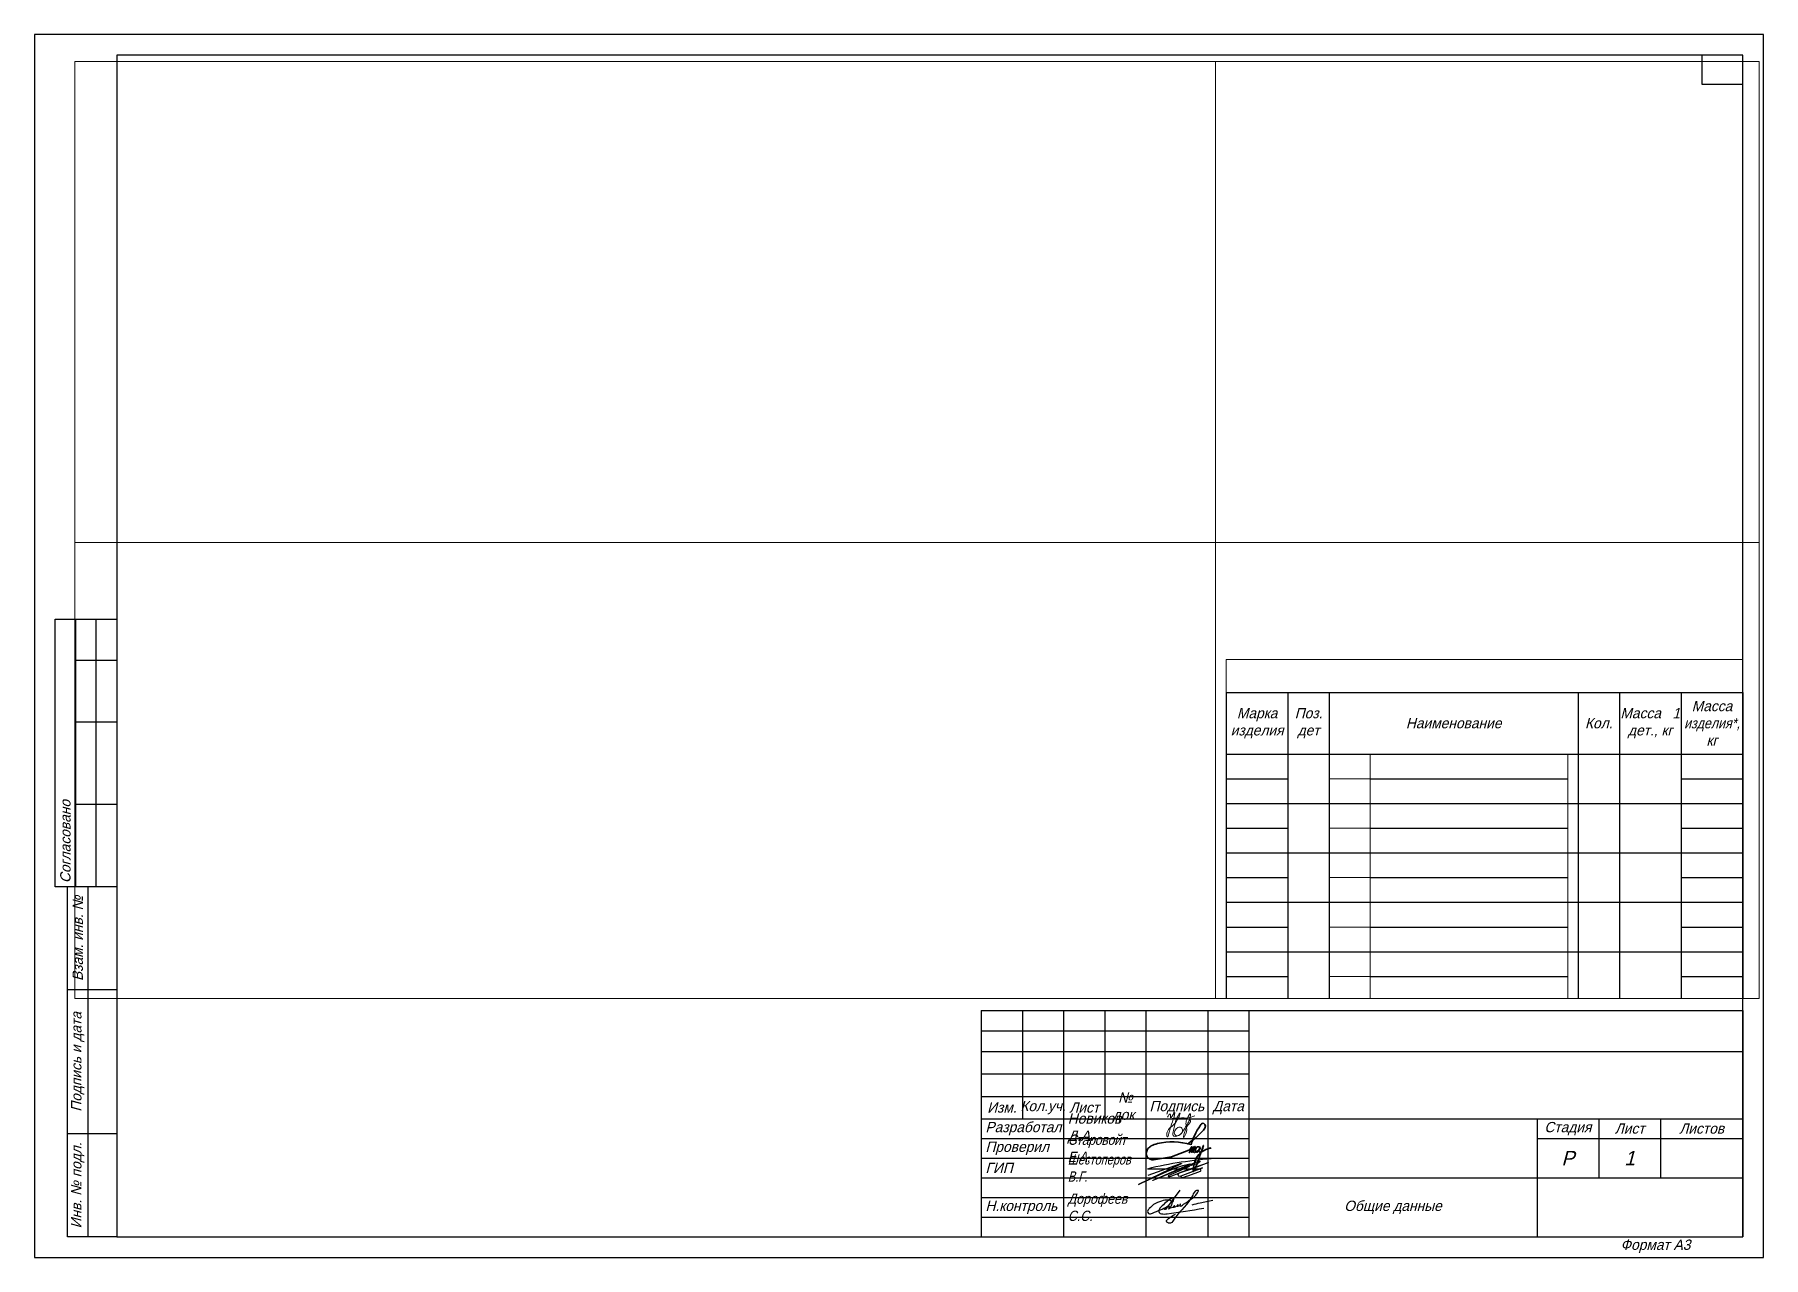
# Paper-space layout 'Готовое' of a CAD drawing. Header units: millimetres. Extents: x 111 to 531, y -59 to 238.
# The model-space entities are those that its viewports show. They can reach past a viewport. Long polylines and large blocks are cut down to what shows.
import ezdxf

# ---------------------------------------------------------------- set-up
doc = ezdxf.new("R2010")
doc.units = ezdxf.units.MM
for name, color, linetype, lineweight in [('Основные', 5, 'Continuous', 30), ('Текст с', 7, 'Continuous', 18), ('Факсимиле', 7, 'Continuous', 30), ('Шриховка', 7, 'Continuous', 9)]:
    doc.layers.add(name, color=color, linetype=linetype, lineweight=lineweight)
for name, color, linetype in [('ТаБлица', 5, 'Continuous'), ('ТаБлица1', 84, 'Continuous'), ('Текст заголовков', 142, 'Continuous')]:
    doc.layers.add(name, color=color, linetype=linetype)
doc.styles.add('$ICmit_2.5', font='mipgost.shx', dxfattribs={"oblique": 15, "height": 2.5})
doc.styles.add('$ICmit_3.5', font='mipgost.shx', dxfattribs={"oblique": 15, "height": 3.5})

# ---------------------------------------------------------------- blocks, each defined once
blk = doc.blocks.new('*T27')
at = {"layer": 'ТаБлица', "color": 0, "linetype": 'ByBlock', "lineweight": -2, "transparency": 16777216}
for p, q in [((0, 0), (185, 0)), ((0, 0), (0, -55)), ((10, 0), (10, -26.32)), ((20, 0), (20, -55)), ((30, 0), (30, -26.32)), ((40, 0), (40, -55)), ((55, 0), (55, -55)), ((65, 0), (65, -55)), ((185, 0), (185, -55)), ((65, -10), (185, -10)), ((0, -20.88), (65, -20.88)), ((0, -26.32), (185, -26.32)), ((135, -26.32), (135, -55)), ((150, -26.32), (150, -40.66)), ((165, -26.32), (165, -40.66)), ((135, -31.1), (185, -31.1)), ((65, -40.66), (185, -40.66)), ((0, -55), (185, -55))]:
    blk.add_line(p, q, dxfattribs=at)
at = {"layer": 'ТаБлица', "color": 84, "lineweight": -2, "transparency": 16777216}
for p, q in [((0, -5), (65, -5)), ((0, -10), (65, -10)), ((0, -15.44), (65, -15.44)), ((0, -31.1), (65, -31.1)), ((0, -35.88), (65, -35.88)), ((0, -40.66), (65, -40.66)), ((0, -45.44), (65, -45.44)), ((0, -50.22), (65, -50.22))]:
    blk.add_line(p, q, dxfattribs=at)
at = {"layer": 'ТаБлица', "color": 7, "transparency": 16777216, "style": '$ICmit_2.5'}
for s, insert, char_height, width, attachment_point in [('№ док.', (35, -23.6), 2.5, 10, 5), ('Изм.', (5, -23.6), 2.5, 10, 5), ('Кол.уч.', (15, -23.6), 2.5, 10, 5), ('Новиков Д.А.', (21, -28.71), 2.5, 18, 4), ('Лист', (25, -23.6), 2.5, 10, 5), ('Подпись', (47.5, -23.6), 2.5, 15, 5), ('Дата', (60, -23.6), 2.5, 10, 5), ('Разработал', (1, -28.71), 2.5, 18, 4), ('Стадия', (142.5, -28.71), 2.5, 15, 5), ('Лист', (157.5, -28.71), 2.5, 15, 5), ('Листов', (175, -28.71), 2.5, 20, 5), ('Проверил', (1, -33.49), 2.5, 18, 4), ('{\\W0.9;\\T0.95;Старовойт Е.А.}', (21, -33.49), 2.5, 18, 4), ('ГИП', (1, -38.27), 2.5, 18, 4), ('{\\W0.8;Шестоперов В.Г.}', (21, -38.27), 2.5, 18, 4), ('Р', (142.5, -35.88), 3.5, 15, 5), ('1', (157.5, -35.88), 3.5, 15, 5), ('{\\W0.9;Дорофеев С.С.}', (21, -47.83), 2.5, 18, 4), ('Общие данные', (100, -47.83), 2.5, 70, 5), ('Н.контроль', (1, -47.83), 2.5, 18, 4)]:
    blk.add_mtext(s, dxfattribs=dict(at, insert=insert, char_height=char_height, width=width, attachment_point=attachment_point))
blk = doc.blocks.new('Из_буфера27444')
at = {"color": 7, "ltscale": 100}
blk.add_open_spline([(0.14, 4.92), (0.31, 5.24), (1.07, 6.39), (0.69, 3.99), (2.78, 7.87), (1.03, 2.92), (0.71, 1.74), (0.12, -0.47), (-0.06, 0.96), (0.48, 2.53), (2.33, 2.99), (3.54, 6.69), (2.16, 4.41), (2.04, 3.09), (0.94, -0.12), (3.33, 0.49), (3.97, 1.55), (3.6, 2.58), (2.25, 2.55), (1.4, 0.87), (2.92, 0.17), (3.79, 1.31), (4.44, 2.41), (5.09, 3.48), (5.65, 4.4), (5.94, 6.45), (4.85, 4.58), (4.48, 3.23), (5.22, 1.72), (3.64, -0.9), (4.5, 1.85), (4.93, 2.92), (5.63, 3.49), (5.86, 4.4), (4.5, 4.85), (3.18, 4.71), (2.05, 4.82), (-0.22, 4.32), (2, 4.64), (3.21, 4.65), (5.06, 4.71), (6.22, 5.06), (6.77, 5.31)], degree=3, knots=[0, 0, 0, 0, 1.080286, 1.980969, 3.366676, 6.6626, 7.859285, 9.372338, 10.064057, 10.880906, 14.515326, 16.226489, 17.392474, 19.669396, 22.116029, 23.68886, 24.835416, 25.590384, 26.425306, 28.288772, 28.927497, 30.6531, 31.611473, 33.000059, 34.166299, 35.424179, 36.661167, 38.088147, 40.140014, 41.672276, 43.580496, 44.859335, 45.739428, 46.117896, 47.442421, 48.796208, 50.238326, 51.580434, 52.74075, 54.31423, 56.130573, 57.960912, 57.960912, 57.960912, 57.960912], dxfattribs=at)
blk = doc.blocks.new('росп.ШВГ')
at = {"layer": 'Основные', "color": 7, "lineweight": 30, "ltscale": 15}
for points in [[(889772, -2006951), (853936, -2022258), (853936, -2022976), (854565, -2023514), (856450, -2023783), (858694, -2023178), (862913, -2021541), (869137, -2019005), (875082, -2016512), (921170, -1999921), (896485, -2009968), (873775, -2017504), (870992, -2018760), (870094, -2020374), (870812, -2022258), (874762, -2022886), (878263, -2021361), (911476, -2009161), (874941, -2023066), (875301, -2024232), (877275, -2025219), (880058, -2024680), (883110, -2023335), (888676, -2021720), (908065, -2014813), (908693, -2014274), (908872, -2013116), (907981, -2012153), (906898, -2011583), (819095, -2011311), (819903, -2010684), (826456, -2008620, -0.04297583), (940341, -1992695, -73.61434715)], [(820640, -2021235), (873231, -2002289, -0.01952903), (874609, -2001852, -0.07745422), (875753, -2001722, -0.24803853), (876065, -2001904, -0.49483885), (875917, -2002295, 0.05764214), (875469, -2002487), (804471, -2037114), (804437, -2037063), (809739, -2034301), (815848, -2031226), (851765, -2015037), (866922, -2009140), (878612, -2005139), (887789, -2002948), (890063, -2002542), (890900, -2002592), (890900, -2002912), (889859, -2003671), (828416, -2030204), (828298, -2030154), (828326, -2029903), (828911, -2029680), (885822, -2006317), (896305, -2001420), (900293, -1999712), (903483, -1998460), (905876, -1998004), (906674, -1998118), (907016, -1999143), (904851, -2000623), (902002, -2002787), (900293, -2003128), (897786, -2003698), (890951, -2005829)]]:
    blk.add_lwpolyline(points, format="xyb", dxfattribs=at)
blk = doc.blocks.new('12п')
at = {"layer": 'Шриховка', "color": 7, "linetype": 'ByBlock', "lineweight": 25, "ltscale": 100}
blk.add_line((757.18, 16.79), (753.71, 12.09), dxfattribs=at)
for points in [[(754.2, 12.9), (754.53, 12.9), (754.53, 12.5), (754.46, 12.24), (754.88, 12.69), (755.3, 13.43), (755.23, 13.93), (754.36, 14.36), (752.77, 14.1), (750.8, 13.25), (749.77, 12.29), (749.36, 11.62), (749.6, 11.08), (750.54, 11.19), (754.13, 12.75)], [(755.41, 14.39), (755.17, 14.02), (755.35, 13.86), (755.64, 14.21), (755.64, 14.79), (754.52, 14.34), (753.2, 13.23), (752.17, 11.97), (752.17, 11.31), (752.73, 11.03), (754.1, 11.03), (763.03, 12.41)], [(753.71, 12.09), (753.51, 12.09), (754.2, 12.9)], [(754.6, 12.35), (755.16, 12.55), (755.92, 12.96), (755.77, 12.96), (755.59, 12.64), (755.84, 12.64), (756.51, 12.93), (756.73, 13.08), (756.82, 13.26), (756.57, 13.09), (756.57, 12.86), (756.95, 12.95), (757.34, 13.24), (757.34, 13.42), (757.22, 13.17), (757.22, 12.93), (758.1, 13.33), (759.85, 14.56), (761.47, 16.13), (761.69, 16.67), (761.24, 16.67), (760.31, 15.56), (755.98, 9.95), (755.68, 9.49), (754.59, 8.74), (753.97, 9.14), (754.77, 10.16), (756.13, 10.94)], [(760.16, 13.22), (762.13, 13.71), (765.18, 14.35)]]:
    blk.add_spline(points, degree=3, dxfattribs=at)
blk = doc.blocks.new('A$C32015EFB')
at = {"layer": 'Факсимиле', "lineweight": 35, "ltscale": 50}
blk.add_lwpolyline([(-14.05, -2.96), (-9.61, -2.19), (-5.46, -0.61)], dxfattribs=at)
blk.add_arc((-9.45, -14.83), 16.26, 73.9727, 102.864, dxfattribs=at)
for points, start_tangent, end_tangent in [([(-5.76, 0.85), (-2.34, 3.79), (-1.55, 5.68), (-2.08, 5.96), (-2.62, 5.46), (-4.91, 0.74)], (0.767635, 0.640887), (-0.274197, -0.961674)), ([(-5.46, -0.61), (-4.73, 0.26), (-5.32, -1.22), (-4.33, 0.26), (-4.73, -1.13), (-3.9, 0.33), (-4.25, -1.08), (-2.76, 0.13), (-3.37, 0.23), (-3.58, 0.09), (-3.82, -0.42), (-3.82, -0.73), (-3.53, -1.1), (-3.17, -0.91), (-2.71, -0.09), (-3.01, -0.91), (-2.82, -1.09), (-1.94, 0.32), (-4.3, -5.76), (-3.9, -3.15), (-0.79, -0.25), (0, 0)], (0.841435, 0.540358), (0.973976, 0.226652))]:
    blk.add_spline(points, degree=3, dxfattribs=dict(at, start_tangent=start_tangent, end_tangent=end_tangent))
at = {"layer": 'Факсимиле', "lineweight": 35}
blk.add_spline([(-15.37, -0.2), (-14.57, 0.44), (-13.07, 1.02)], degree=3, dxfattribs=at)
blk.add_open_spline([(-15.37, -0.2), (-16.49, -1.92), (-15.11, -2.94), (-14.05, -2.96)], degree=3, dxfattribs=at)
blk = doc.blocks.new('*T26')
at = {"layer": 'Defpoints', "color": 8, "linetype": 'ByBlock', "lineweight": 0, "transparency": 16777216}
for p, q in [((0, 0), (125.5, 0)), ((0, 0), (0, -8)), ((125.5, 0), (125.5, -8)), ((35, -23), (35, -119)), ((83, -23), (83, -119)), ((25, -29), (35, -29)), ((25, -41), (35, -41)), ((25, -53), (35, -53)), ((25, -65), (35, -65)), ((25, -77), (35, -77)), ((25, -89), (35, -89)), ((25, -101), (35, -101)), ((25, -113), (35, -113)), ((0, -119), (0, -125)), ((125.5, -119), (125.5, -125)), ((0, -125), (125.5, -125))]:
    blk.add_line(p, q, dxfattribs=at)
at = {"layer": 'Текст заголовков', "lineweight": -2, "transparency": 16777216}
for p, q in [((0, -8), (125.5, -8)), ((25, -8), (25, -29)), ((85.5, -8), (85.5, -23)), ((25, -23), (35, -23)), ((25, -35), (83, -35)), ((25, -35), (25, -41)), ((25, -47), (83, -47)), ((25, -47), (25, -53)), ((25, -59), (83, -59)), ((25, -59), (25, -65)), ((25, -71), (83, -71)), ((25, -71), (25, -77)), ((25, -83), (83, -83)), ((25, -83), (25, -89)), ((25, -95), (83, -95)), ((25, -95), (25, -101)), ((25, -107), (83, -107)), ((25, -107), (25, -113)), ((0, -119), (125.5, -119))]:
    blk.add_line(p, q, dxfattribs=at)
at = {"layer": 'Текст заголовков', "color": 142, "lineweight": -2, "transparency": 16777216}
for p, q in [((0, -8), (0, -23)), ((15, -8), (15, -23)), ((95.5, -8), (95.5, -23)), ((110.5, -8), (110.5, -23)), ((125.5, -8), (125.5, -23))]:
    blk.add_line(p, q, dxfattribs=at)
at = {"layer": 'Текст заголовков', "color": 0, "linetype": 'ByBlock', "lineweight": -2, "transparency": 16777216}
for p, q in [((0, -23), (25, -23)), ((0, -23), (0, -119)), ((15, -23), (15, -119)), ((35, -23), (125.5, -23)), ((85.5, -23), (85.5, -119)), ((95.5, -23), (95.5, -119)), ((110.5, -23), (110.5, -119)), ((125.5, -23), (125.5, -119)), ((0, -29), (15, -29)), ((25, -29), (25, -35)), ((110.5, -29), (125.5, -29)), ((0, -35), (25, -35)), ((83, -35), (125.5, -35)), ((0, -41), (15, -41)), ((25, -41), (25, -47)), ((110.5, -41), (125.5, -41)), ((0, -47), (25, -47)), ((83, -47), (125.5, -47)), ((0, -53), (15, -53)), ((25, -53), (25, -59)), ((110.5, -53), (125.5, -53)), ((0, -59), (25, -59)), ((83, -59), (125.5, -59)), ((0, -65), (15, -65)), ((25, -65), (25, -71)), ((110.5, -65), (125.5, -65)), ((0, -71), (25, -71)), ((83, -71), (125.5, -71)), ((0, -77), (15, -77)), ((25, -77), (25, -83)), ((110.5, -77), (125.5, -77)), ((0, -83), (25, -83)), ((83, -83), (125.5, -83)), ((0, -89), (15, -89)), ((25, -89), (25, -95)), ((110.5, -89), (125.5, -89)), ((0, -95), (25, -95)), ((83, -95), (125.5, -95)), ((0, -101), (15, -101)), ((25, -101), (25, -107)), ((110.5, -101), (125.5, -101)), ((0, -107), (25, -107)), ((83, -107), (125.5, -107)), ((0, -113), (15, -113)), ((25, -113), (25, -119)), ((110.5, -113), (125.5, -113))]:
    blk.add_line(p, q, dxfattribs=at)
at = {"layer": 'Текст заголовков', "color": 7, "lineweight": -2, "transparency": 16777216}
for p, q in [((35, -29), (83, -29)), ((35, -41), (83, -41)), ((35, -53), (83, -53)), ((35, -65), (83, -65)), ((35, -77), (83, -77)), ((35, -89), (83, -89)), ((35, -101), (83, -101)), ((35, -113), (83, -113))]:
    blk.add_line(p, q, dxfattribs=at)
at = {"layer": 'Текст заголовков', "color": 7, "transparency": 16777216, "char_height": 2.5, "attachment_point": 5, "style": '$ICmit_2.5'}
for s, insert, width in [('Марка изделия', (7.5, -15.5), 15), ('Поз. дет', (20, -15.5), 10), ('Масса   1 дет., кг', (103, -15.5), 15), ('Масса{\\W0.9; изделия*, }кг', (118, -15.5), 15), ('Наименование', (55.25, -15.5), 60.5), ('Кол.', (90.5, -15.5), 10)]:
    blk.add_mtext(s, dxfattribs=dict(at, insert=insert, width=width))

msp = doc.modelspace()

# ---------------------------------------------------------------- block references
msp.add_blockref('*T26', (13872.02, -16119.68))

psp = doc.layouts.new('Готовое')

# ---------------------------------------------------------------- linework, layer by layer
at = {"layer": 'ТаБлица'}
for p, q in [((515.54, 233), (515.54, 226)), ((515.54, 226), (525.54, 226)), ((115.54, 31), (115.54, 96)), ((115.54, 96), (130.54, 96)), ((120.54, 31), (120.54, 96)), ((125.54, 31), (125.54, 96)), ((130.54, 86), (120.54, 86)), ((130.54, 71), (120.54, 71)), ((130.54, 51), (120.54, 51)), ((123.54, 31), (115.54, 31)), ((118.54, -54), (118.54, 31)), ((123.54, -54), (123.54, 31)), ((130.54, 31), (123.54, 31)), ((123.54, 6), (118.54, 6)), ((130.54, 6), (123.54, 6)), ((123.54, -29), (118.54, -29)), ((130.54, -29), (123.54, -29)), ((123.54, -54), (118.54, -54)), ((130.54, -54), (123.54, -54))]:
    psp.add_line(p, q, dxfattribs=at)
psp.add_lwpolyline([(130.54, -54), (525.54, -54), (525.54, 233), (130.54, 233)], close=True, dxfattribs=at)
at = {"layer": 'ТаБлица1'}
psp.add_lwpolyline([(110.54, -59), (530.54, -59), (530.54, 238), (110.54, 238)], close=True, dxfattribs=at)

# ---------------------------------------------------------------- block references
psp.add_blockref('*T27', (340.54, 1))
at = {"layer": 'Текст с'}
for name, p in [('Из_буфера27444', (385.6, -29.89)), ('A$C32015EFB', (396.39, -32.37)), ('12п', (-368.42, -59.43))]:
    psp.add_blockref(name, p, dxfattribs=at)
at = {"layer": 'Текст с', "xscale": 0.0001452, "yscale": 0.0001452, "zscale": 0.0001452}
psp.add_blockref('росп.ШВГ', (261.94, 254.48), dxfattribs=at)

# ---------------------------------------------------------------- texts
at = {"layer": 'Текст с', "char_height": 2.5, "rotation": 90, "style": '$ICmit_3.5'}
for s, insert, width, attachment_point in [(' Согласовано', (118.04, 31), 65, 4), ('Взам. инв. №', (121.04, 18.5), 25, 5), ('Подпись и дата', (121.04, -11.5), 35, 5), ('Инв. № подл.', (121.04, -41.5), 25, 5)]:
    psp.add_mtext(s, dxfattribs=dict(at, insert=insert, width=width, attachment_point=attachment_point))
at = {"layer": 'Текст с', "insert": (495.84, -54.66), "char_height": 2.5, "attachment_point": 1, "style": '$ICmit_3.5'}
psp.add_mtext_dynamic_manual_height_columns('Формат А3', width=25.8385, gutter_width=17.5, heights=[0], dxfattribs=at)

# ---------------------------------------------------------------- viewports
at = {"layer": 'Defpoints'}
for center, size, view_center_point, view_height, status in [((258.87, 173.07), (277.07, 116.7816), (-8126.79, 275.82), 2335.6322, 3), ((258.87, 59.3), (277.07, 110.7428), (-8126.79, -4880.38), 2214.8558, 4), ((463.46, 59.3), (132.1, 110.7428), (13935.44, -16146.63), 110.7427, 5)]:
    psp.add_viewport(center=center, size=size, view_center_point=view_center_point, view_height=view_height, status=status, dxfattribs=at)
psp.add_viewport(center=(463.46, 173.07), size=(132.1, 116.7816), view_center_point=(4924.94, 463.18), view_height=1167.8162, dxfattribs=at)

doc.saveas('drawing.dxf')
